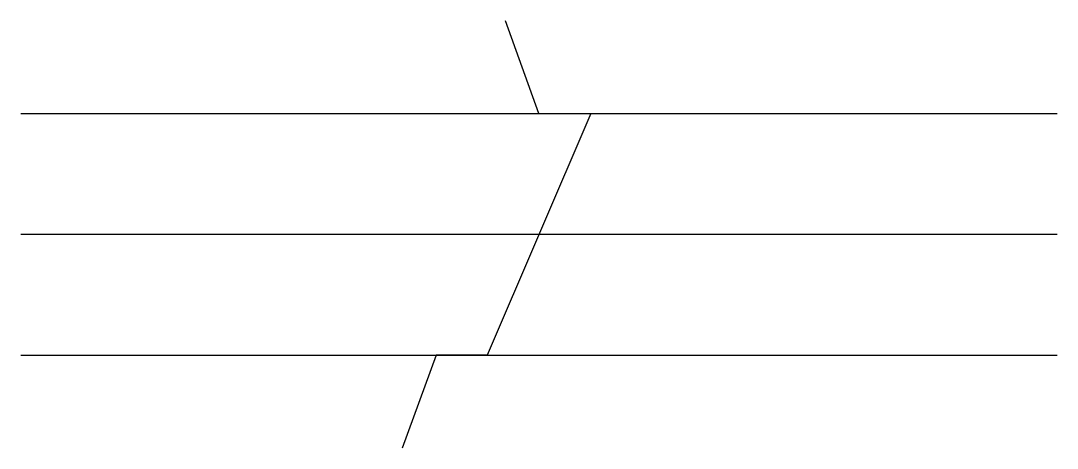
# Model space of a CAD drawing. Header units: metres. Extents: x 9.6 to 39.6, y 9.4 to 21.7.
import ezdxf

# ---------------------------------------------------------------- set-up
doc = ezdxf.new("R2010")
doc.units = ezdxf.units.M
doc.layers.add('2', color=7, linetype='Continuous')

msp = doc.modelspace()

# ---------------------------------------------------------------- linework, layer by layer
for p, q in [((24.58, 19.06), (23.61, 21.74)), ((21.6, 12.06), (20.62, 9.37))]:
    msp.add_line(p, q)
for points in [[(9.58, 19.06), (39.58, 19.06)], [(24.58, 19.06), (26.08, 19.06), (23.08, 12.06)], [(9.58, 12.06), (39.58, 12.06)]]:
    msp.add_lwpolyline(points)
at = {"layer": '2'}
msp.add_line((9.58, 15.56), (39.58, 15.56), dxfattribs=at)
msp.add_lwpolyline([(23.08, 12.06), (21.6, 12.06)], dxfattribs=at)

doc.saveas('drawing.dxf')
